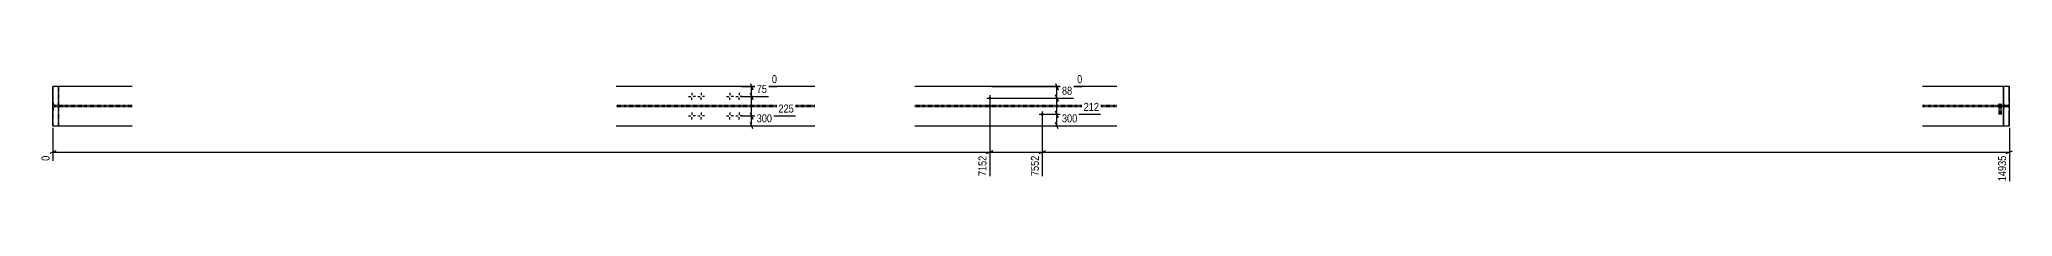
# Model space of a CAD drawing. Header units: millimetres. Extents: x 35 to 40294, y 35 to 1823.
# Drawn here: x 25232 to 40294, y 35 to 875 of the extents above; entities that cross this region are included whole.
import ezdxf

# ---------------------------------------------------------------- set-up
doc = ezdxf.new("R2010")
doc.units = ezdxf.units.MM
doc.linetypes.add('DXK_LINE_DOT2', pattern=[3.9198, 1.9599, -1.9599])
doc.layers.add('MÅLSÆTNING', color=7, linetype='Continuous')
doc.layers.add('STÅL', color=7, linetype='Continuous')
doc.styles.add('Arial Narrow', font='ARIALN.TTF', dxfattribs={"height": 0.2})

msp = doc.modelspace()

# ---------------------------------------------------------------- hatches: boundary and pattern name
at = {"layer": 'STÅL', "linetype": 'Continuous'}
for points in [[(32497, 684, -1), (32475, 684, -1)], [(32897, 560, -1), (32875, 560, -1)]]:
    msp.add_hatch(color=3, dxfattribs=at).paths.add_polyline_path(points)

# ---------------------------------------------------------------- linework, layer by layer
at = {"layer": 'MÅLSÆTNING', "color": 7, "linetype": 'Continuous'}
for p, q in [((30589, 772), (30862, 772)), ((30659, 796), (30678, 748)), ((30668, 697), (30668, 772)), ((32502, 772), (33192, 772)), ((32988, 796), (33007, 748)), ((32998, 684), (32998, 772)), ((30589, 697), (30797, 697)), ((30589, 697), (30797, 697)), ((30678, 673), (30659, 721)), ((30659, 721), (30678, 673)), ((30668, 547), (30668, 697)), ((32486, 668), (32486, 87)), ((32486, 668), (32486, 87)), ((32502, 684), (33126, 684)), ((32502, 684), (33126, 684)), ((33007, 660), (32988, 708)), ((32988, 708), (33007, 660)), ((32998, 560), (32998, 684)), ((25334, 456), (25334, 204)), ((30589, 547), (31002, 547)), ((30589, 547), (31002, 547)), ((30589, 472), (30836, 472)), ((30678, 523), (30659, 571)), ((30659, 571), (30678, 523)), ((30678, 448), (30659, 496)), ((30668, 472), (30668, 547)), ((32502, 472), (33165, 472)), ((32886, 544), (32886, 87)), ((32886, 544), (32886, 87)), ((32902, 560), (33332, 560)), ((32902, 560), (33332, 560)), ((33007, 536), (32988, 584)), ((32988, 584), (33007, 536)), ((33007, 448), (32988, 496)), ((32998, 472), (32998, 560)), ((40270, 456), (40270, 48)), ((25358, 280), (25310, 261)), ((25334, 270), (32486, 270)), ((32510, 280), (32462, 261)), ((32462, 261), (32510, 280)), ((32486, 270), (32886, 270)), ((32910, 280), (32862, 261)), ((32862, 261), (32910, 280)), ((32886, 270), (40270, 270)), ((40246, 261), (40294, 280))]:
    msp.add_line(p, q, dxfattribs=at)
at = {"layer": 'STÅL', "color": 2, "linetype": 'Continuous'}
for p, q in [((25939, 772), (25334, 772)), ((25334, 472), (25334, 772)), ((31151, 772), (29635, 772)), ((33457, 772), (31915, 772)), ((40270, 772), (39607, 772)), ((40225, 472), (40225, 772)), ((40228, 655), (40228, 772)), ((40267, 655), (40267, 772)), ((40270, 472), (40270, 772)), ((40228, 645), (40228, 655)), ((40229, 636), (40228, 645)), ((40228, 599), (40229, 608)), ((40230, 631), (40229, 636)), ((40229, 608), (40230, 614)), ((40231, 628), (40230, 631)), ((40230, 614), (40231, 616)), ((40263, 628), (40231, 628)), ((40263, 616), (40231, 616)), ((40265, 631), (40263, 628)), ((40263, 616), (40265, 614)), ((40266, 636), (40265, 631)), ((40265, 614), (40266, 608)), ((40267, 645), (40266, 636)), ((40266, 608), (40267, 599)), ((40267, 655), (40267, 645)), ((25334, 472), (25939, 472)), ((29635, 472), (31151, 472)), ((31915, 472), (33457, 472)), ((39607, 472), (40270, 472)), ((40228, 589), (40228, 599)), ((40228, 472), (40228, 589)), ((40267, 599), (40267, 589)), ((40267, 472), (40267, 589))]:
    msp.add_line(p, q, dxfattribs=at)
at = {"layer": 'STÅL', "color": 7, "linetype": 'DXK_LINE_DOT2'}
for p, q in [((25337, 655), (25337, 772)), ((25376, 655), (25376, 772)), ((25379, 472), (25379, 772)), ((40270, 772), (40267, 772)), ((25337, 655), (25337, 645)), ((25337, 645), (25338, 636)), ((25338, 608), (25337, 599)), ((25338, 636), (25339, 631)), ((25339, 614), (25338, 608)), ((25339, 631), (25340, 628)), ((25340, 616), (25339, 614)), ((25939, 628), (25340, 628)), ((25939, 616), (25340, 616)), ((25372, 628), (25374, 631)), ((25374, 614), (25372, 616)), ((25374, 631), (25375, 636)), ((25375, 608), (25374, 614)), ((25375, 636), (25376, 645)), ((25376, 599), (25375, 608)), ((25376, 645), (25376, 655)), ((31151, 628), (29635, 628)), ((31151, 616), (29635, 616)), ((33457, 628), (31915, 628)), ((33457, 616), (31915, 616)), ((40231, 628), (39607, 628)), ((40231, 616), (39607, 616)), ((25337, 599), (25337, 589)), ((25337, 472), (25337, 589)), ((25376, 589), (25376, 599)), ((25376, 472), (25376, 589)), ((40270, 472), (40267, 472))]:
    msp.add_line(p, q, dxfattribs=at)
at = {"layer": 'STÅL', "color": 3, "linetype": 'Continuous'}
for p, q in [((30187, 697), (30205, 697)), ((30213, 723), (30213, 706)), ((30213, 671), (30213, 689)), ((30239, 697), (30222, 697)), ((30257, 697), (30275, 697)), ((30283, 723), (30283, 706)), ((30283, 671), (30283, 689)), ((30309, 697), (30292, 697)), ((30477, 697), (30495, 697)), ((30503, 723), (30503, 706)), ((30503, 671), (30503, 689)), ((30529, 697), (30512, 697)), ((30547, 697), (30565, 697)), ((30573, 723), (30573, 706)), ((30573, 671), (30573, 689)), ((30599, 697), (30582, 697)), ((32464, 684), (32508, 684)), ((32486, 706), (32486, 662)), ((30187, 547), (30205, 547)), ((30213, 573), (30213, 556)), ((30213, 521), (30213, 539)), ((30239, 547), (30222, 547)), ((30257, 547), (30275, 547)), ((30283, 573), (30283, 556)), ((30283, 521), (30283, 539)), ((30309, 547), (30292, 547)), ((30477, 547), (30495, 547)), ((30503, 573), (30503, 556)), ((30503, 521), (30503, 539)), ((30529, 547), (30512, 547)), ((30547, 547), (30565, 547)), ((30573, 573), (30573, 556)), ((30573, 521), (30573, 539)), ((30599, 547), (30582, 547)), ((32864, 560), (32908, 560)), ((32886, 582), (32886, 538))]:
    msp.add_line(p, q, dxfattribs=at)
at = {"layer": 'STÅL', "color": 3, "linetype": 'DXK_LINE_DOT2'}
for p, q in [((40175, 628), (40175, 616)), ((40184, 628), (40184, 616)), ((40188, 643), (40188, 558)), ((40193, 628), (40193, 616)), ((40197, 643), (40197, 558)), ((40201, 628), (40201, 616)), ((40206, 643), (40206, 558)), ((40210, 628), (40210, 616)), ((40219, 628), (40219, 616))]:
    msp.add_line(p, q, dxfattribs=at)

# ---------------------------------------------------------------- next in the draw order: wipeouts: each hides what was drawn before it
at = {"color": 0, "linetype": 'Continuous'}
for points in [[(30875, 785), (30875, 875), (30811, 875), (30811, 785)], [(33205, 785), (33205, 875), (33140, 875), (33140, 785)], [(25322, 256), (25232, 256), (25232, 191), (25322, 191)], [(32473, 256), (32384, 256), (32384, 74), (32473, 74)], [(32873, 256), (32784, 256), (32784, 74), (32873, 74)], [(40257, 256), (40167, 256), (40167, 35), (40257, 35)]]:
    msp.add_wipeout(points, dxfattribs=at).dxf.layer = 'MÅLSÆTNING'

# ---------------------------------------------------------------- next in the draw order: texts
at = {"layer": 'MÅLSÆTNING', "color": 3, "linetype": 'Continuous', "style": 'Arial Narrow'}
for p in [(30823, 798), (33153, 798)]:
    msp.add_text('0', height=61.1, dxfattribs=at).set_placement(p)
for s, p in [('0', (25309, 204)), ('7152', (32461, 87)), ('7552', (32861, 87)), ('14935', (40244, 48))]:
    msp.add_text(s, height=61.1, rotation=90.0002, dxfattribs=at).set_placement(p)

# ---------------------------------------------------------------- next in the draw order: wipeouts: each hides what was drawn before it
at = {"color": 0, "linetype": 'Continuous'}
for points in [[(30798, 710), (30798, 800), (30694, 800), (30694, 710)], [(33127, 697), (33127, 787), (33024, 787), (33024, 697)]]:
    msp.add_wipeout(points, dxfattribs=at).dxf.layer = 'MÅLSÆTNING'

# ---------------------------------------------------------------- next in the draw order: texts
at = {"layer": 'MÅLSÆTNING', "color": 3, "linetype": 'Continuous', "style": 'Arial Narrow'}
for s, p in [('75', (30707, 723)), ('88', (33037, 710))]:
    msp.add_text(s, height=61.1, dxfattribs=at).set_placement(p)

# ---------------------------------------------------------------- next in the draw order: wipeouts: each hides what was drawn before it
at = {"color": 0, "linetype": 'Continuous'}
for points in [[(31003, 560), (31003, 650), (30861, 650), (30861, 560)], [(33333, 573), (33333, 663), (33190, 663), (33190, 573)]]:
    msp.add_wipeout(points, dxfattribs=at).dxf.layer = 'MÅLSÆTNING'

# ---------------------------------------------------------------- next in the draw order: wipeouts: each hides what was drawn before it
for points in [[(30837, 485), (30837, 575), (30694, 575), (30694, 485)], [(33166, 485), (33166, 575), (33024, 575), (33024, 485)]]:
    msp.add_wipeout(points, dxfattribs=at).dxf.layer = 'MÅLSÆTNING'

# ---------------------------------------------------------------- next in the draw order: texts
at = {"layer": 'MÅLSÆTNING', "color": 3, "linetype": 'Continuous', "style": 'Arial Narrow'}
for s, p in [('225', (30873, 573)), ('212', (33203, 586)), ('300', (30707, 498)), ('300', (33037, 498))]:
    msp.add_text(s, height=61.1, dxfattribs=at).set_placement(p)

doc.saveas('drawing.dxf')
